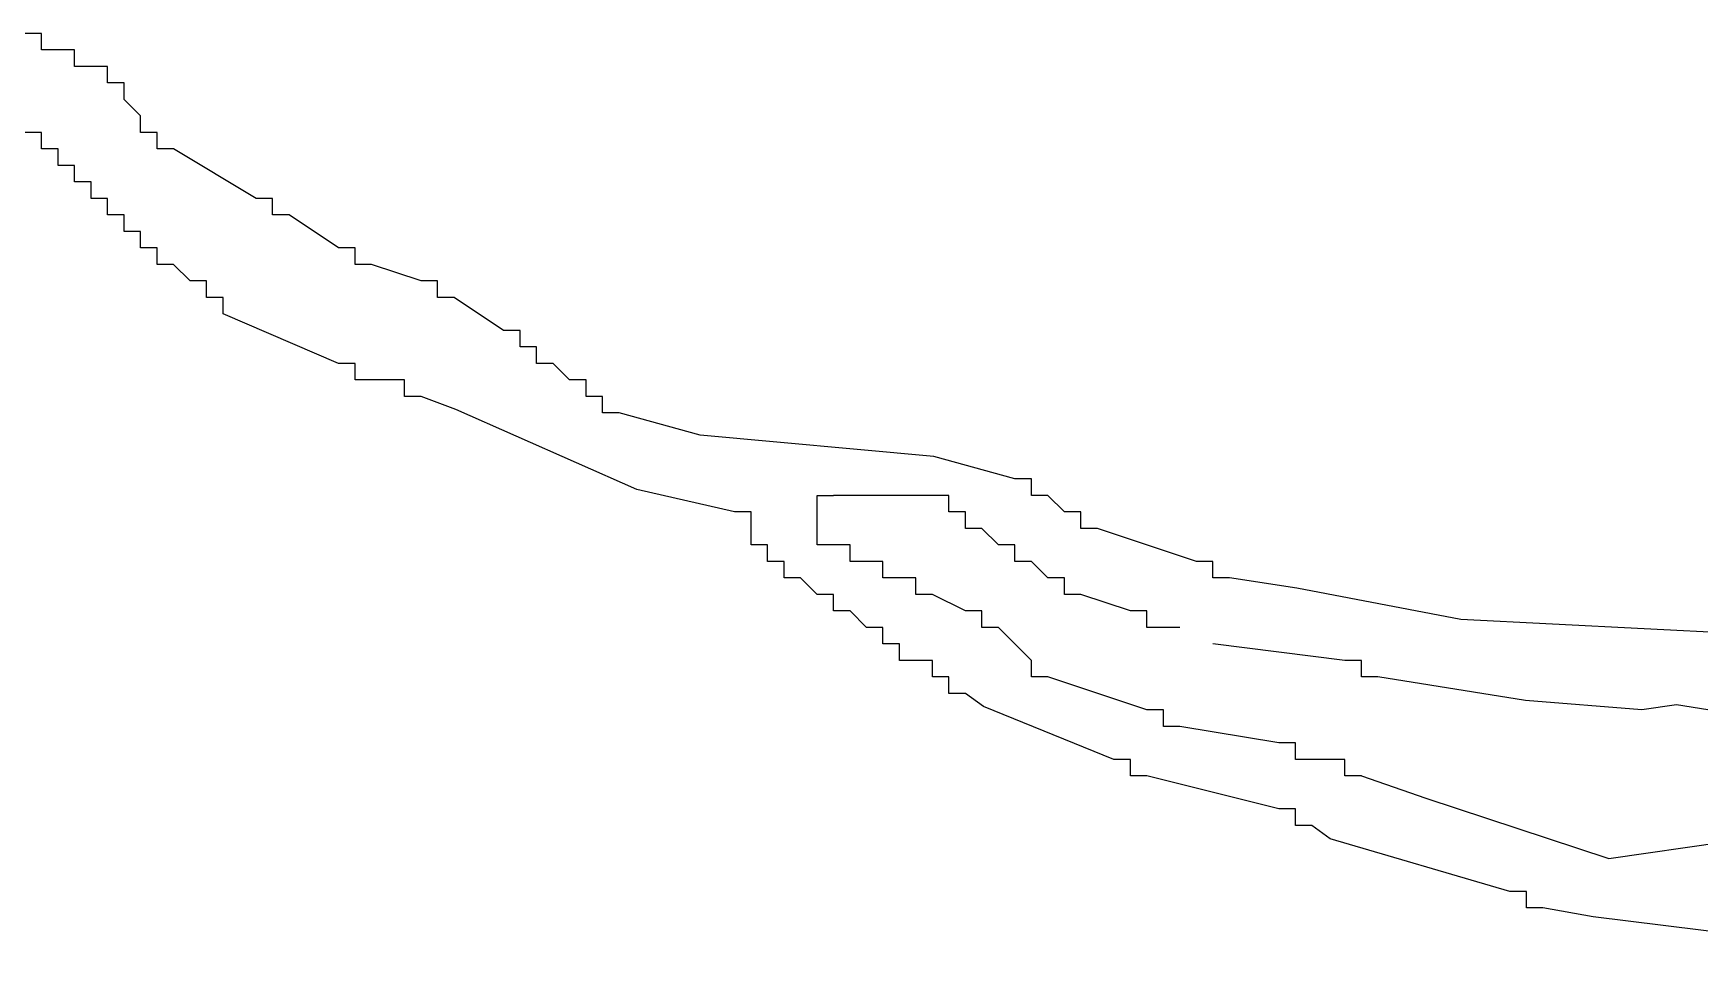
# Model space of a CAD drawing. Header units: metres. Extents: x -4.5 to 4.5, y -4.5 to 4.5.
# Drawn here: x -0.444 to 0.608, y -2.537 to -1.957 of the extents above; entities that cross this region are included whole.
import ezdxf

# ---------------------------------------------------------------- set-up
doc = ezdxf.new("R2010")
doc.units = ezdxf.units.M

msp = doc.modelspace()

# ---------------------------------------------------------------- linework, layer by layer
at = {"layer": '1', "color": 3}
for p, q in [((-0.438901, -1.956988), (-0.449318, -1.956988)), ((-0.438901, -1.967404), (-0.438901, -1.956988)), ((-0.428484, -1.967404), (-0.438901, -1.967404)), ((-0.418068, -1.967404), (-0.428484, -1.967404)), ((-0.418068, -1.977821), (-0.418068, -1.967404)), ((-0.407651, -1.977821), (-0.418068, -1.977821)), ((-0.397234, -1.977821), (-0.407651, -1.977821)), ((-0.397234, -1.988238), (-0.397234, -1.977821)), ((-0.386818, -1.988238), (-0.397234, -1.988238)), ((-0.386818, -1.998654), (-0.386818, -1.988238)), ((-0.376401, -2.009071), (-0.386818, -1.998654)), ((-0.376401, -2.019488), (-0.376401, -2.009071)), ((-0.438901, -2.019488), (-0.449318, -2.019488)), ((-0.438901, -2.029904), (-0.438901, -2.019488)), ((-0.365984, -2.019488), (-0.376401, -2.019488)), ((-0.365984, -2.029904), (-0.365984, -2.019488)), ((-0.428484, -2.029904), (-0.438901, -2.029904)), ((-0.428484, -2.040321), (-0.428484, -2.029904)), ((-0.355568, -2.029904), (-0.365984, -2.029904)), ((-0.303484, -2.061154), (-0.355568, -2.029904)), ((-0.418068, -2.040321), (-0.428484, -2.040321)), ((-0.418068, -2.050738), (-0.418068, -2.040321)), ((-0.407651, -2.050738), (-0.418068, -2.050738)), ((-0.407651, -2.061154), (-0.407651, -2.050738)), ((-0.397234, -2.061154), (-0.407651, -2.061154)), ((-0.397234, -2.071571), (-0.397234, -2.061154)), ((-0.293068, -2.061154), (-0.303484, -2.061154)), ((-0.293068, -2.071571), (-0.293068, -2.061154)), ((-0.386818, -2.071571), (-0.397234, -2.071571)), ((-0.386818, -2.081988), (-0.386818, -2.071571)), ((-0.282651, -2.071571), (-0.293068, -2.071571)), ((-0.251401, -2.092404), (-0.282651, -2.071571)), ((-0.376401, -2.081988), (-0.386818, -2.081988)), ((-0.376401, -2.092404), (-0.376401, -2.081988)), ((-0.365984, -2.092404), (-0.376401, -2.092404)), ((-0.365984, -2.102821), (-0.365984, -2.092404)), ((-0.240984, -2.092404), (-0.251401, -2.092404)), ((-0.240984, -2.102821), (-0.240984, -2.092404)), ((-0.355568, -2.102821), (-0.365984, -2.102821)), ((-0.345151, -2.113238), (-0.355568, -2.102821)), ((-0.230568, -2.102821), (-0.240984, -2.102821)), ((-0.199318, -2.113238), (-0.230568, -2.102821)), ((-0.334734, -2.113238), (-0.345151, -2.113238)), ((-0.334734, -2.123654), (-0.334734, -2.113238)), ((-0.188901, -2.113238), (-0.199318, -2.113238)), ((-0.188901, -2.123654), (-0.188901, -2.113238)), ((-0.324318, -2.123654), (-0.334734, -2.123654)), ((-0.324318, -2.134071), (-0.324318, -2.123654)), ((-0.178484, -2.123654), (-0.188901, -2.123654)), ((-0.147234, -2.144488), (-0.178484, -2.123654)), ((-0.251401, -2.165321), (-0.324318, -2.134071)), ((-0.136818, -2.144488), (-0.147234, -2.144488)), ((-0.136818, -2.154904), (-0.136818, -2.144488)), ((-0.126401, -2.154904), (-0.136818, -2.154904)), ((-0.126401, -2.165321), (-0.126401, -2.154904)), ((-0.240984, -2.165321), (-0.251401, -2.165321)), ((-0.240984, -2.175738), (-0.240984, -2.165321)), ((-0.115984, -2.165321), (-0.126401, -2.165321)), ((-0.105568, -2.175738), (-0.115984, -2.165321)), ((-0.230568, -2.175738), (-0.240984, -2.175738)), ((-0.220151, -2.175738), (-0.230568, -2.175738)), ((-0.209734, -2.175738), (-0.220151, -2.175738)), ((-0.209734, -2.186154), (-0.209734, -2.175738)), ((-0.095151, -2.175738), (-0.105568, -2.175738)), ((-0.095151, -2.186154), (-0.095151, -2.175738)), ((-0.199318, -2.186154), (-0.209734, -2.186154)), ((-0.177443, -2.194488), (-0.199318, -2.186154)), ((-0.084734, -2.186154), (-0.095151, -2.186154)), ((-0.084734, -2.196571), (-0.084734, -2.186154)), ((-0.062982, -2.244978), (-0.177443, -2.194488)), ((-0.074318, -2.196571), (-0.084734, -2.196571)), ((-0.023153, -2.210664), (-0.074318, -2.196571)), ((0.124518, -2.224145), (-0.023153, -2.210664)), ((0.175682, -2.238238), (0.124518, -2.224145)), ((0.186099, -2.238238), (0.175682, -2.238238)), ((0.186099, -2.248654), (0.186099, -2.238238)), ((-0.001401, -2.259071), (-0.062982, -2.244978)), ((0.050682, -2.259071), (0.050682, -2.248654)), ((0.050682, -2.248654), (0.061099, -2.248654)), ((0.123599, -2.248654), (0.061099, -2.248654)), ((0.134016, -2.248654), (0.123599, -2.248654)), ((0.134016, -2.259071), (0.134016, -2.248654)), ((0.196516, -2.248654), (0.186099, -2.248654)), ((0.206932, -2.259071), (0.196516, -2.248654)), ((0.009016, -2.259071), (-0.001401, -2.259071)), ((0.009016, -2.269488), (0.009016, -2.259071)), ((0.050682, -2.269488), (0.050682, -2.259071)), ((0.144432, -2.259071), (0.134016, -2.259071)), ((0.144432, -2.269488), (0.144432, -2.259071)), ((0.217349, -2.259071), (0.206932, -2.259071)), ((0.217349, -2.269488), (0.217349, -2.259071)), ((0.009016, -2.279904), (0.009016, -2.269488)), ((0.050682, -2.279904), (0.050682, -2.269488)), ((0.154849, -2.269488), (0.144432, -2.269488)), ((0.165266, -2.279904), (0.154849, -2.269488)), ((0.227766, -2.269488), (0.217349, -2.269488)), ((0.290266, -2.290321), (0.227766, -2.269488)), ((0.019432, -2.279904), (0.009016, -2.279904)), ((0.019432, -2.290321), (0.019432, -2.279904)), ((0.061099, -2.279904), (0.050682, -2.279904)), ((0.071516, -2.279904), (0.061099, -2.279904)), ((0.071516, -2.290321), (0.071516, -2.279904)), ((0.175682, -2.279904), (0.165266, -2.279904)), ((0.175682, -2.290321), (0.175682, -2.279904)), ((0.029849, -2.290321), (0.019432, -2.290321)), ((0.029849, -2.300738), (0.029849, -2.290321)), ((0.081932, -2.290321), (0.071516, -2.290321)), ((0.092349, -2.290321), (0.081932, -2.290321)), ((0.092349, -2.300738), (0.092349, -2.290321)), ((0.186099, -2.290321), (0.175682, -2.290321)), ((0.196516, -2.300738), (0.186099, -2.290321)), ((0.300682, -2.290321), (0.290266, -2.290321)), ((0.300682, -2.300738), (0.300682, -2.290321)), ((0.040266, -2.300738), (0.029849, -2.300738)), ((0.050682, -2.311154), (0.040266, -2.300738)), ((0.102766, -2.300738), (0.092349, -2.300738)), ((0.113182, -2.300738), (0.102766, -2.300738)), ((0.113182, -2.311154), (0.113182, -2.300738)), ((0.206932, -2.300738), (0.196516, -2.300738)), ((0.206932, -2.311154), (0.206932, -2.300738)), ((0.311099, -2.300738), (0.300682, -2.300738)), ((0.353567, -2.307148), (0.311099, -2.300738)), ((0.061099, -2.311154), (0.050682, -2.311154)), ((0.061099, -2.321571), (0.061099, -2.311154)), ((0.123599, -2.311154), (0.113182, -2.311154)), ((0.144432, -2.321571), (0.123599, -2.311154)), ((0.217349, -2.311154), (0.206932, -2.311154)), ((0.248599, -2.321571), (0.217349, -2.311154)), ((0.457191, -2.327067), (0.353567, -2.307148)), ((0.071516, -2.321571), (0.061099, -2.321571)), ((0.081932, -2.331988), (0.071516, -2.321571)), ((0.154849, -2.321571), (0.144432, -2.321571)), ((0.154849, -2.331988), (0.154849, -2.321571)), ((0.259016, -2.321571), (0.248599, -2.321571)), ((0.259016, -2.331988), (0.259016, -2.321571)), ((0.092349, -2.331988), (0.081932, -2.331988)), ((0.092349, -2.342404), (0.092349, -2.331988)), ((0.165266, -2.331988), (0.154849, -2.331988)), ((0.186099, -2.352821), (0.165266, -2.331988)), ((0.269432, -2.331988), (0.259016, -2.331988)), ((0.279849, -2.331988), (0.269432, -2.331988)), ((0.759016, -2.342404), (0.457191, -2.327067)), ((0.102766, -2.342404), (0.092349, -2.342404)), ((0.102766, -2.352821), (0.102766, -2.342404)), ((0.384016, -2.352821), (0.300682, -2.342404)), ((0.113182, -2.352821), (0.102766, -2.352821)), ((0.123599, -2.352821), (0.113182, -2.352821)), ((0.123599, -2.363238), (0.123599, -2.352821)), ((0.186099, -2.363238), (0.186099, -2.352821)), ((0.394432, -2.352821), (0.384016, -2.352821)), ((0.394432, -2.363238), (0.394432, -2.352821)), ((0.134016, -2.363238), (0.123599, -2.363238)), ((0.134016, -2.373654), (0.134016, -2.363238)), ((0.196516, -2.363238), (0.186099, -2.363238)), ((0.259016, -2.384071), (0.196516, -2.363238)), ((0.404849, -2.363238), (0.394432, -2.363238)), ((0.497974, -2.378029), (0.404849, -2.363238)), ((0.144432, -2.373654), (0.134016, -2.373654)), ((0.155891, -2.381988), (0.144432, -2.373654)), ((0.238182, -2.415321), (0.155891, -2.381988)), ((0.269432, -2.384071), (0.259016, -2.384071)), ((0.269432, -2.394488), (0.269432, -2.384071)), ((0.571516, -2.384071), (0.497974, -2.378029)), ((0.593391, -2.380946), (0.571516, -2.384071)), ((0.613182, -2.384071), (0.593391, -2.380946)), ((0.279849, -2.394488), (0.269432, -2.394488)), ((0.342349, -2.404904), (0.279849, -2.394488)), ((0.352766, -2.404904), (0.342349, -2.404904)), ((0.352766, -2.415321), (0.352766, -2.404904)), ((0.248599, -2.415321), (0.238182, -2.415321)), ((0.248599, -2.425738), (0.248599, -2.415321)), ((0.363182, -2.415321), (0.352766, -2.415321)), ((0.373599, -2.415321), (0.363182, -2.415321)), ((0.384016, -2.415321), (0.373599, -2.415321)), ((0.384016, -2.425738), (0.384016, -2.415321)), ((0.259016, -2.425738), (0.248599, -2.425738)), ((0.342349, -2.446571), (0.259016, -2.425738)), ((0.394432, -2.425738), (0.384016, -2.425738)), ((0.394432, -2.425738), (0.43518, -2.439831)), ((0.43518, -2.439831), (0.550682, -2.477821)), ((0.352766, -2.446571), (0.342349, -2.446571)), ((0.352766, -2.456988), (0.352766, -2.446571)), ((0.363182, -2.456988), (0.352766, -2.456988)), ((0.374641, -2.465321), (0.363182, -2.456988)), ((0.488182, -2.498654), (0.374641, -2.465321)), ((0.550682, -2.477821), (0.623599, -2.467404)), ((0.498599, -2.498654), (0.488182, -2.498654)), ((0.498599, -2.509071), (0.498599, -2.498654)), ((0.509016, -2.509071), (0.498599, -2.509071)), ((0.540661, -2.514746), (0.509016, -2.509071)), ((0.718268, -2.536645), (0.540661, -2.514746))]:
    msp.add_line(p, q, dxfattribs=at)

doc.saveas('drawing.dxf')
